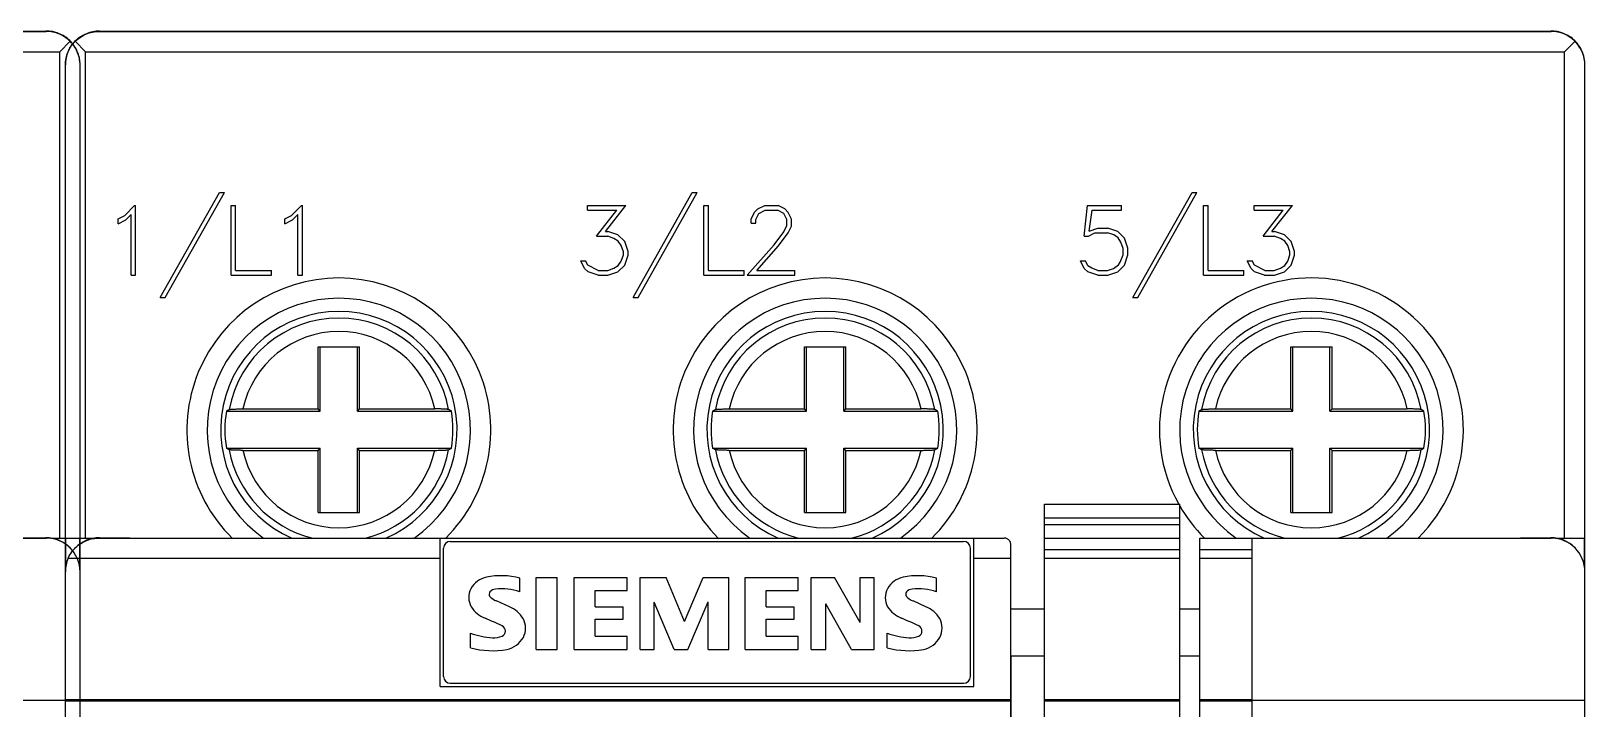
# Model space of a CAD drawing. Header units: millimetres. Extents: x -72 to 2978, y -1067 to 2817.
# Drawn here: x 362.91 to 408.93, y -786.27 to -766.2 of the extents above; entities that cross this region are included whole.
import ezdxf

# ---------------------------------------------------------------- set-up
doc = ezdxf.new("R2010")
doc.units = ezdxf.units.MM
doc.layers.add('10000_FRONT', color=7, linetype='Continuous')

msp = doc.modelspace()

# ---------------------------------------------------------------- linework, layer by layer
at = {"layer": '10000_FRONT', "color": 7, "linetype": 'Continuous', "lineweight": 25}
for p, q in [((320.363, -766.209), (363.363, -766.209)), ((320.373, -766.199), (363.353, -766.199)), ((363.407, -766.2), (363.363, -766.199)), ((363.411, -766.21), (363.363, -766.209)), ((363.452, -766.203), (363.407, -766.2)), ((363.46, -766.214), (363.411, -766.21)), ((363.497, -766.208), (363.452, -766.203)), ((363.509, -766.22), (363.46, -766.214)), ((363.543, -766.215), (363.497, -766.208)), ((363.559, -766.228), (363.509, -766.22)), ((363.589, -766.225), (363.543, -766.215)), ((363.61, -766.24), (363.559, -766.228)), ((363.635, -766.237), (363.589, -766.225)), ((363.66, -766.254), (363.61, -766.24)), ((363.681, -766.251), (363.635, -766.237)), ((363.709, -766.271), (363.66, -766.254)), ((363.727, -766.268), (363.681, -766.251)), ((363.758, -766.291), (363.709, -766.271)), ((363.772, -766.286), (363.727, -766.268)), ((363.807, -766.313), (363.758, -766.291)), ((363.763, -766.809), (364.07, -766.502)), ((363.816, -766.308), (363.772, -766.286)), ((363.854, -766.338), (363.807, -766.313)), ((363.859, -766.331), (363.816, -766.308)), ((363.899, -766.365), (363.854, -766.338)), ((363.901, -766.356), (363.859, -766.331)), ((363.943, -766.395), (363.899, -766.365)), ((363.941, -766.383), (363.901, -766.356)), ((363.98, -766.412), (363.941, -766.383)), ((363.986, -766.427), (363.943, -766.395)), ((364.019, -766.445), (363.98, -766.412)), ((364.028, -766.462), (363.986, -766.427)), ((364.058, -766.48), (364.019, -766.445)), ((364.07, -766.502), (364.028, -766.462)), ((364.096, -766.519), (364.058, -766.48)), ((364.109, -766.544), (364.07, -766.502)), ((364.092, -766.651), (364.124, -766.604)), ((364.132, -766.56), (364.096, -766.519)), ((364.145, -766.586), (364.109, -766.544)), ((364.114, -766.628), (364.146, -766.586)), ((364.124, -766.604), (364.159, -766.56)), ((364.167, -766.604), (364.132, -766.56)), ((364.177, -766.628), (364.145, -766.586)), ((364.146, -766.586), (364.182, -766.544)), ((364.159, -766.56), (364.196, -766.519)), ((364.199, -766.651), (364.167, -766.604)), ((364.182, -766.544), (364.221, -766.502)), ((364.196, -766.519), (364.233, -766.48)), ((364.221, -766.502), (364.263, -766.462)), ((364.528, -766.809), (364.221, -766.502)), ((364.233, -766.48), (364.272, -766.445)), ((364.263, -766.462), (364.305, -766.427)), ((364.272, -766.445), (364.311, -766.412)), ((364.305, -766.427), (364.348, -766.395)), ((364.311, -766.412), (364.35, -766.383)), ((364.348, -766.395), (364.392, -766.365)), ((364.35, -766.383), (364.39, -766.356)), ((364.39, -766.356), (364.432, -766.331)), ((364.392, -766.365), (364.438, -766.338)), ((364.432, -766.331), (364.475, -766.308)), ((364.438, -766.338), (364.485, -766.313)), ((364.475, -766.308), (364.519, -766.286)), ((364.485, -766.313), (364.533, -766.291)), ((364.519, -766.286), (364.564, -766.268)), ((364.533, -766.291), (364.582, -766.271)), ((364.564, -766.268), (364.61, -766.251)), ((364.582, -766.271), (364.632, -766.254)), ((364.61, -766.251), (364.656, -766.237)), ((364.632, -766.254), (364.682, -766.24)), ((364.656, -766.237), (364.702, -766.225)), ((364.682, -766.24), (364.732, -766.228)), ((364.702, -766.225), (364.748, -766.215)), ((364.732, -766.228), (364.782, -766.22)), ((364.748, -766.215), (364.794, -766.208)), ((364.782, -766.22), (364.832, -766.214)), ((364.794, -766.208), (364.84, -766.203)), ((364.832, -766.214), (364.88, -766.21)), ((364.84, -766.203), (364.884, -766.2)), ((364.88, -766.21), (364.928, -766.209)), ((364.884, -766.2), (364.928, -766.199)), ((364.928, -766.209), (407.928, -766.209)), ((364.938, -766.199), (407.918, -766.199)), ((407.972, -766.2), (407.928, -766.199)), ((407.976, -766.21), (407.928, -766.209)), ((408.017, -766.203), (407.972, -766.2)), ((408.025, -766.214), (407.976, -766.21)), ((408.063, -766.208), (408.017, -766.203)), ((408.075, -766.22), (408.025, -766.214)), ((408.109, -766.215), (408.063, -766.208)), ((408.125, -766.228), (408.075, -766.22)), ((408.155, -766.225), (408.109, -766.215)), ((408.175, -766.24), (408.125, -766.228)), ((408.201, -766.237), (408.155, -766.225)), ((408.225, -766.254), (408.175, -766.24)), ((408.247, -766.251), (408.201, -766.237)), ((408.275, -766.271), (408.225, -766.254)), ((408.292, -766.268), (408.247, -766.251)), ((408.324, -766.291), (408.275, -766.271)), ((408.337, -766.286), (408.292, -766.268)), ((408.372, -766.313), (408.324, -766.291)), ((408.328, -766.809), (408.636, -766.502)), ((408.381, -766.308), (408.337, -766.286)), ((408.419, -766.338), (408.372, -766.313)), ((408.425, -766.331), (408.381, -766.308)), ((408.465, -766.365), (408.419, -766.338)), ((408.466, -766.356), (408.425, -766.331)), ((408.509, -766.395), (408.465, -766.365)), ((408.507, -766.383), (408.466, -766.356)), ((408.546, -766.412), (408.507, -766.383)), ((408.551, -766.427), (408.509, -766.395)), ((408.585, -766.445), (408.546, -766.412)), ((408.594, -766.462), (408.551, -766.427)), ((408.623, -766.48), (408.585, -766.445)), ((408.635, -766.502), (408.594, -766.462)), ((408.661, -766.519), (408.623, -766.48)), ((408.675, -766.544), (408.635, -766.502)), ((408.698, -766.56), (408.661, -766.519)), ((408.711, -766.586), (408.675, -766.544)), ((408.732, -766.604), (408.698, -766.56)), ((408.743, -766.628), (408.711, -766.586)), ((408.765, -766.651), (408.732, -766.604)), ((319.963, -766.809), (363.763, -766.809)), ((363.763, -781.209), (363.763, -766.809)), ((363.933, -767.112), (363.939, -767.062)), ((363.939, -767.062), (363.948, -767.012)), ((363.948, -767.012), (363.959, -766.962)), ((363.959, -766.962), (363.973, -766.912)), ((363.973, -766.912), (363.99, -766.862)), ((363.99, -766.862), (364.01, -766.813)), ((364.01, -766.813), (364.032, -766.765)), ((364.012, -766.799), (364.036, -766.749)), ((364.012, -766.799), (364.016, -766.799)), ((364.032, -766.765), (364.057, -766.718)), ((364.036, -766.749), (364.062, -766.699)), ((364.057, -766.718), (364.085, -766.672)), ((364.062, -766.699), (364.092, -766.651)), ((364.085, -766.672), (364.114, -766.628)), ((364.207, -766.672), (364.177, -766.628)), ((364.229, -766.699), (364.199, -766.651)), ((364.234, -766.718), (364.207, -766.672)), ((364.256, -766.749), (364.229, -766.699)), ((364.259, -766.765), (364.234, -766.718)), ((364.279, -766.799), (364.256, -766.749)), ((364.281, -766.813), (364.259, -766.765)), ((364.275, -766.799), (364.279, -766.799)), ((364.301, -766.862), (364.281, -766.813)), ((364.318, -766.912), (364.301, -766.862)), ((364.332, -766.962), (364.318, -766.912)), ((364.343, -767.012), (364.332, -766.962)), ((364.352, -767.062), (364.343, -767.012)), ((364.358, -767.112), (364.352, -767.062)), ((364.528, -766.809), (408.328, -766.809)), ((364.528, -781.209), (364.528, -766.809)), ((408.328, -781.209), (408.328, -766.809)), ((408.772, -766.672), (408.743, -766.628)), ((408.794, -766.699), (408.765, -766.651)), ((408.799, -766.718), (408.772, -766.672)), ((408.821, -766.749), (408.794, -766.699)), ((408.824, -766.765), (408.799, -766.718)), ((408.845, -766.799), (408.821, -766.749)), ((408.847, -766.813), (408.824, -766.765)), ((408.84, -766.799), (408.845, -766.799)), ((408.866, -766.862), (408.847, -766.813)), ((408.883, -766.912), (408.866, -766.862)), ((408.897, -766.962), (408.883, -766.912)), ((408.909, -767.012), (408.897, -766.962)), ((408.917, -767.062), (408.909, -767.012)), ((408.924, -767.112), (408.917, -767.062)), ((363.928, -767.209), (363.93, -767.161)), ((363.928, -767.209), (363.928, -767.199)), ((363.928, -781.209), (363.928, -767.209)), ((363.93, -767.161), (363.933, -767.112)), ((364.362, -767.161), (364.358, -767.112)), ((364.363, -767.209), (364.362, -767.161)), ((364.363, -781.209), (364.363, -767.209)), ((408.927, -767.161), (408.924, -767.112)), ((408.928, -767.209), (408.927, -767.161)), ((408.928, -781.209), (408.928, -767.209)), ((366.739, -774.091), (368.493, -770.975)), ((366.887, -774.091), (368.64, -770.975)), ((368.493, -770.975), (368.64, -770.975)), ((380.739, -774.091), (382.493, -770.975)), ((380.887, -774.091), (382.64, -770.975)), ((382.493, -770.975), (382.64, -770.975)), ((395.539, -774.091), (397.293, -770.975)), ((395.687, -774.091), (397.44, -770.975)), ((397.293, -770.975), (397.44, -770.975)), ((365.487, -771.759), (365.688, -771.657)), ((365.688, -771.657), (365.98, -771.367)), ((365.715, -771.791), (365.872, -771.633)), ((365.872, -773.425), (365.872, -771.633)), ((365.98, -771.367), (366.009, -771.367)), ((366.009, -773.425), (366.009, -771.367)), ((368.834, -771.367), (368.971, -771.367)), ((368.834, -773.425), (368.834, -771.367)), ((368.971, -773.287), (368.971, -771.367)), ((370.426, -771.759), (370.627, -771.657)), ((370.627, -771.657), (370.918, -771.367)), ((370.653, -771.791), (370.81, -771.633)), ((370.81, -773.425), (370.81, -771.633)), ((370.918, -771.367), (370.947, -771.367)), ((370.947, -773.425), (370.947, -771.367)), ((379.395, -771.367), (380.525, -771.367)), ((379.395, -771.504), (379.395, -771.367)), ((379.395, -771.504), (380.256, -771.504)), ((379.661, -772.274), (380.256, -771.504)), ((379.923, -772.134), (380.525, -771.367)), ((382.834, -771.367), (382.971, -771.367)), ((382.834, -773.425), (382.834, -771.367)), ((382.971, -773.287), (382.971, -771.367)), ((384.238, -771.765), (384.336, -771.564)), ((384.336, -771.564), (384.438, -771.464)), ((384.377, -771.776), (384.468, -771.595)), ((384.438, -771.464), (384.639, -771.367)), ((384.468, -771.595), (384.649, -771.504)), ((384.639, -771.367), (385.034, -771.367)), ((384.649, -771.504), (385.022, -771.504)), ((385.204, -771.595), (385.022, -771.504)), ((385.234, -771.466), (385.034, -771.367)), ((385.294, -771.776), (385.204, -771.595)), ((385.335, -771.566), (385.234, -771.466)), ((385.435, -771.767), (385.335, -771.566)), ((394.097, -772.267), (394.197, -771.367)), ((394.197, -771.367), (395.2, -771.367)), ((394.244, -772.118), (394.333, -771.504)), ((394.333, -771.504), (395.2, -771.504)), ((395.2, -771.504), (395.2, -771.367)), ((397.634, -771.367), (397.771, -771.367)), ((397.634, -773.425), (397.634, -771.367)), ((397.771, -773.287), (397.771, -771.367)), ((399.133, -771.367), (400.264, -771.367)), ((399.133, -771.504), (399.133, -771.367)), ((399.133, -771.504), (399.995, -771.504)), ((399.4, -772.274), (399.995, -771.504)), ((399.661, -772.134), (400.264, -771.367)), ((365.487, -771.903), (365.487, -771.759)), ((365.487, -771.903), (365.715, -771.791)), ((370.426, -771.903), (370.426, -771.759)), ((370.426, -771.903), (370.653, -771.791)), ((379.923, -772.134), (379.996, -772.134)), ((380.292, -772.232), (379.996, -772.134)), ((384.238, -771.889), (384.238, -771.765)), ((384.238, -771.889), (384.377, -771.889)), ((384.377, -771.889), (384.377, -771.776)), ((384.916, -772.525), (385.201, -772.144)), ((385.201, -772.144), (385.294, -771.956)), ((385.294, -771.956), (385.294, -771.776)), ((385.335, -772.168), (385.435, -771.971)), ((385.435, -771.971), (385.435, -771.767)), ((394.244, -772.118), (394.503, -772.033)), ((394.503, -772.033), (394.796, -772.033)), ((395.092, -772.131), (394.796, -772.033)), ((395.293, -772.333), (395.092, -772.131)), ((399.661, -772.134), (399.735, -772.134)), ((400.031, -772.232), (399.735, -772.134)), ((379.661, -772.274), (379.991, -772.274)), ((380.174, -772.337), (379.991, -772.274)), ((380.303, -772.421), (380.174, -772.337)), ((380.493, -772.433), (380.292, -772.232)), ((380.389, -772.551), (380.303, -772.421)), ((380.452, -772.735), (380.389, -772.551)), ((380.591, -772.729), (380.493, -772.433)), ((384.115, -773.425), (384.916, -772.525)), ((384.406, -773.287), (385.045, -772.555)), ((385.045, -772.555), (385.335, -772.168)), ((394.097, -772.267), (394.223, -772.267)), ((394.223, -772.267), (394.414, -772.17)), ((394.414, -772.17), (394.791, -772.17)), ((394.974, -772.234), (394.791, -772.17)), ((395.103, -772.32), (394.974, -772.234)), ((395.189, -772.45), (395.103, -772.32)), ((395.252, -772.635), (395.189, -772.45)), ((395.391, -772.629), (395.293, -772.333)), ((399.4, -772.274), (399.729, -772.274)), ((399.913, -772.337), (399.729, -772.274)), ((400.042, -772.421), (399.913, -772.337)), ((400.232, -772.433), (400.031, -772.232)), ((400.127, -772.551), (400.042, -772.421)), ((400.19, -772.735), (400.127, -772.551)), ((400.33, -772.729), (400.232, -772.433)), ((379.302, -773.226), (379.19, -772.999)), ((379.19, -772.999), (379.334, -772.999)), ((379.4, -773.133), (379.334, -772.999)), ((380.303, -773.139), (380.389, -773.01)), ((380.389, -773.01), (380.452, -772.825)), ((380.452, -772.825), (380.452, -772.735)), ((380.493, -773.126), (380.591, -772.831)), ((380.591, -772.831), (380.591, -772.729)), ((394.102, -773.226), (393.99, -772.999)), ((393.99, -772.999), (394.134, -772.999)), ((394.209, -773.149), (394.134, -772.999)), ((395.114, -773.124), (395.169, -773.041)), ((395.169, -773.041), (395.252, -772.822)), ((395.252, -772.822), (395.252, -772.635)), ((395.293, -773.125), (395.391, -772.828)), ((395.391, -772.828), (395.391, -772.629)), ((399.041, -773.226), (398.928, -772.999)), ((398.928, -772.999), (399.073, -772.999)), ((399.139, -773.133), (399.073, -772.999)), ((400.042, -773.139), (400.127, -773.01)), ((400.127, -773.01), (400.19, -772.825)), ((400.19, -772.825), (400.19, -772.735)), ((400.232, -773.126), (400.33, -772.831)), ((400.33, -772.831), (400.33, -772.729)), ((365.872, -773.425), (366.009, -773.425)), ((368.834, -773.425), (370.028, -773.425)), ((368.971, -773.287), (370.028, -773.287)), ((370.028, -773.425), (370.028, -773.287)), ((370.81, -773.425), (370.947, -773.425)), ((379.407, -773.327), (379.302, -773.226)), ((379.711, -773.287), (379.4, -773.133)), ((379.703, -773.425), (379.407, -773.327)), ((379.703, -773.425), (379.996, -773.425)), ((379.711, -773.287), (379.991, -773.287)), ((379.991, -773.287), (380.174, -773.223)), ((379.996, -773.425), (380.292, -773.326)), ((380.174, -773.223), (380.303, -773.139)), ((380.292, -773.326), (380.493, -773.126)), ((382.834, -773.425), (384.028, -773.425)), ((382.971, -773.287), (384.028, -773.287)), ((384.028, -773.425), (384.028, -773.287)), ((384.115, -773.425), (385.53, -773.425)), ((384.406, -773.287), (385.53, -773.287)), ((385.53, -773.425), (385.53, -773.287)), ((394.207, -773.327), (394.102, -773.226)), ((394.503, -773.425), (394.207, -773.327)), ((394.325, -773.223), (394.209, -773.149)), ((394.508, -773.287), (394.325, -773.223)), ((394.503, -773.425), (394.796, -773.425)), ((394.508, -773.287), (394.791, -773.287)), ((394.791, -773.287), (394.966, -773.23)), ((394.796, -773.425), (395.092, -773.325)), ((394.966, -773.23), (395.114, -773.124)), ((395.092, -773.325), (395.293, -773.125)), ((397.634, -773.425), (398.828, -773.425)), ((397.771, -773.287), (398.828, -773.287)), ((398.828, -773.425), (398.828, -773.287)), ((399.145, -773.327), (399.041, -773.226)), ((399.449, -773.287), (399.139, -773.133)), ((399.441, -773.425), (399.145, -773.327)), ((399.441, -773.425), (399.735, -773.425)), ((399.449, -773.287), (399.729, -773.287)), ((399.729, -773.287), (399.913, -773.223)), ((399.735, -773.425), (400.031, -773.326)), ((399.913, -773.223), (400.042, -773.139)), ((400.031, -773.326), (400.232, -773.126)), ((366.739, -774.091), (366.887, -774.091)), ((380.739, -774.091), (380.887, -774.091)), ((395.539, -774.091), (395.687, -774.091)), ((371.416, -775.549), (372.641, -775.549)), ((371.416, -777.386), (371.416, -775.549)), ((371.478, -777.449), (371.478, -775.549)), ((372.578, -777.449), (372.578, -775.549)), ((372.641, -777.386), (372.641, -775.549)), ((385.816, -775.549), (387.041, -775.549)), ((385.816, -777.386), (385.816, -775.549)), ((385.878, -777.449), (385.878, -775.549)), ((386.978, -777.449), (386.978, -775.549)), ((387.041, -777.386), (387.041, -775.549)), ((400.216, -775.549), (401.441, -775.549)), ((400.216, -777.386), (400.216, -775.549)), ((400.278, -777.449), (400.278, -775.549)), ((401.378, -777.449), (401.378, -775.549)), ((401.441, -777.386), (401.441, -775.549)), ((368.696, -777.449), (368.708, -777.443)), ((368.696, -777.449), (371.478, -777.449)), ((368.708, -777.443), (368.719, -777.436)), ((368.719, -777.436), (368.731, -777.43)), ((368.731, -777.43), (368.743, -777.424)), ((368.743, -777.424), (368.754, -777.417)), ((368.754, -777.417), (368.766, -777.411)), ((368.766, -777.411), (368.778, -777.405)), ((368.778, -777.405), (368.782, -777.403)), ((368.782, -777.403), (368.789, -777.402)), ((368.789, -777.402), (368.799, -777.4)), ((368.799, -777.4), (368.81, -777.399)), ((368.81, -777.399), (368.824, -777.397)), ((368.824, -777.397), (368.84, -777.396)), ((368.84, -777.396), (368.859, -777.394)), ((368.859, -777.394), (368.879, -777.393)), ((368.879, -777.393), (368.901, -777.392)), ((368.901, -777.392), (368.924, -777.391)), ((368.924, -777.391), (368.95, -777.39)), ((368.95, -777.39), (368.977, -777.389)), ((368.977, -777.389), (369.005, -777.388)), ((369.005, -777.388), (369.033, -777.388)), ((369.033, -777.388), (369.062, -777.387)), ((369.062, -777.387), (369.093, -777.387)), ((369.093, -777.387), (369.125, -777.386)), ((369.125, -777.386), (369.157, -777.386)), ((369.157, -777.386), (369.188, -777.386)), ((369.188, -777.386), (371.416, -777.386)), ((371.478, -777.449), (371.416, -777.386)), ((372.578, -777.449), (372.641, -777.386)), ((372.578, -777.449), (375.361, -777.449)), ((372.641, -777.386), (374.869, -777.386)), ((374.894, -777.386), (374.869, -777.386)), ((374.92, -777.386), (374.894, -777.386)), ((374.947, -777.386), (374.92, -777.386)), ((374.973, -777.387), (374.947, -777.386)), ((374.998, -777.387), (374.973, -777.387)), ((375.023, -777.387), (374.998, -777.387)), ((375.046, -777.388), (375.023, -777.387)), ((375.069, -777.389), (375.046, -777.388)), ((375.092, -777.389), (375.069, -777.389)), ((375.114, -777.39), (375.092, -777.389)), ((375.135, -777.391), (375.114, -777.39)), ((375.154, -777.392), (375.135, -777.391)), ((375.172, -777.393), (375.154, -777.392)), ((375.189, -777.394), (375.172, -777.393)), ((375.205, -777.395), (375.189, -777.394)), ((375.22, -777.396), (375.205, -777.395)), ((375.234, -777.397), (375.22, -777.396)), ((375.245, -777.399), (375.234, -777.397)), ((375.255, -777.4), (375.245, -777.399)), ((375.263, -777.401), (375.255, -777.4)), ((375.27, -777.402), (375.263, -777.401)), ((375.276, -777.404), (375.27, -777.402)), ((375.279, -777.405), (375.276, -777.404)), ((375.291, -777.411), (375.279, -777.405)), ((375.302, -777.417), (375.291, -777.411)), ((375.314, -777.424), (375.302, -777.417)), ((375.326, -777.43), (375.314, -777.424)), ((375.337, -777.436), (375.326, -777.43)), ((375.349, -777.443), (375.337, -777.436)), ((375.361, -777.449), (375.349, -777.443)), ((383.096, -777.449), (383.108, -777.443)), ((383.096, -777.449), (385.878, -777.449)), ((383.108, -777.443), (383.119, -777.436)), ((383.119, -777.436), (383.131, -777.43)), ((383.131, -777.43), (383.143, -777.424)), ((383.143, -777.424), (383.154, -777.417)), ((383.154, -777.417), (383.166, -777.411)), ((383.166, -777.411), (383.178, -777.405)), ((383.178, -777.405), (383.182, -777.403)), ((383.182, -777.403), (383.189, -777.402)), ((383.189, -777.402), (383.199, -777.4)), ((383.199, -777.4), (383.21, -777.399)), ((383.21, -777.399), (383.224, -777.397)), ((383.224, -777.397), (383.24, -777.396)), ((383.24, -777.396), (383.259, -777.394)), ((383.259, -777.394), (383.279, -777.393)), ((383.279, -777.393), (383.301, -777.392)), ((383.301, -777.392), (383.324, -777.391)), ((383.324, -777.391), (383.35, -777.39)), ((383.35, -777.39), (383.377, -777.389)), ((383.377, -777.389), (383.405, -777.388)), ((383.405, -777.388), (383.433, -777.388)), ((383.433, -777.388), (383.462, -777.387)), ((383.462, -777.387), (383.493, -777.387)), ((383.493, -777.387), (383.525, -777.386)), ((383.525, -777.386), (383.557, -777.386)), ((383.557, -777.386), (383.588, -777.386)), ((383.588, -777.386), (385.816, -777.386)), ((385.878, -777.449), (385.816, -777.386)), ((386.978, -777.449), (387.041, -777.386)), ((386.978, -777.449), (389.761, -777.449)), ((387.041, -777.386), (389.269, -777.386)), ((389.294, -777.386), (389.269, -777.386)), ((389.32, -777.386), (389.294, -777.386)), ((389.347, -777.386), (389.32, -777.386)), ((389.373, -777.387), (389.347, -777.386)), ((389.398, -777.387), (389.373, -777.387)), ((389.423, -777.387), (389.398, -777.387)), ((389.446, -777.388), (389.423, -777.387)), ((389.469, -777.389), (389.446, -777.388)), ((389.492, -777.389), (389.469, -777.389)), ((389.514, -777.39), (389.492, -777.389)), ((389.535, -777.391), (389.514, -777.39)), ((389.554, -777.392), (389.535, -777.391)), ((389.572, -777.393), (389.554, -777.392)), ((389.589, -777.394), (389.572, -777.393)), ((389.605, -777.395), (389.589, -777.394)), ((389.62, -777.396), (389.605, -777.395)), ((389.634, -777.397), (389.62, -777.396)), ((389.645, -777.399), (389.634, -777.397)), ((389.655, -777.4), (389.645, -777.399)), ((389.663, -777.401), (389.655, -777.4)), ((389.67, -777.402), (389.663, -777.401)), ((389.676, -777.404), (389.67, -777.402)), ((389.679, -777.405), (389.676, -777.404)), ((389.691, -777.411), (389.679, -777.405)), ((389.702, -777.417), (389.691, -777.411)), ((389.714, -777.424), (389.702, -777.417)), ((389.726, -777.43), (389.714, -777.424)), ((389.737, -777.436), (389.726, -777.43)), ((389.749, -777.443), (389.737, -777.436)), ((389.761, -777.449), (389.749, -777.443)), ((397.496, -777.449), (397.508, -777.443)), ((397.496, -777.449), (400.278, -777.449)), ((397.508, -777.443), (397.519, -777.436)), ((397.519, -777.436), (397.531, -777.43)), ((397.531, -777.43), (397.543, -777.424)), ((397.543, -777.424), (397.554, -777.417)), ((397.554, -777.417), (397.566, -777.411)), ((397.566, -777.411), (397.578, -777.405)), ((397.578, -777.405), (397.582, -777.403)), ((397.582, -777.403), (397.589, -777.402)), ((397.589, -777.402), (397.599, -777.4)), ((397.599, -777.4), (397.61, -777.399)), ((397.61, -777.399), (397.624, -777.397)), ((397.624, -777.397), (397.64, -777.396)), ((397.64, -777.396), (397.659, -777.394)), ((397.659, -777.394), (397.679, -777.393)), ((397.679, -777.393), (397.701, -777.392)), ((397.701, -777.392), (397.724, -777.391)), ((397.724, -777.391), (397.75, -777.39)), ((397.75, -777.39), (397.777, -777.389)), ((397.777, -777.389), (397.805, -777.388)), ((397.805, -777.388), (397.833, -777.388)), ((397.833, -777.388), (397.862, -777.387)), ((397.862, -777.387), (397.893, -777.387)), ((397.893, -777.387), (397.925, -777.386)), ((397.925, -777.386), (397.957, -777.386)), ((397.957, -777.386), (397.988, -777.386)), ((397.988, -777.386), (400.216, -777.386)), ((400.278, -777.449), (400.216, -777.386)), ((401.378, -777.449), (401.441, -777.386)), ((401.378, -777.449), (404.161, -777.449)), ((401.441, -777.386), (403.669, -777.386)), ((403.694, -777.386), (403.669, -777.386)), ((403.72, -777.386), (403.694, -777.386)), ((403.747, -777.386), (403.72, -777.386)), ((403.773, -777.387), (403.747, -777.386)), ((403.798, -777.387), (403.773, -777.387)), ((403.823, -777.387), (403.798, -777.387)), ((403.846, -777.388), (403.823, -777.387)), ((403.869, -777.389), (403.846, -777.388)), ((403.892, -777.389), (403.869, -777.389)), ((403.914, -777.39), (403.892, -777.389)), ((403.935, -777.391), (403.914, -777.39)), ((403.954, -777.392), (403.935, -777.391)), ((403.972, -777.393), (403.954, -777.392)), ((403.989, -777.394), (403.972, -777.393)), ((404.005, -777.395), (403.989, -777.394)), ((404.02, -777.396), (404.005, -777.395)), ((404.034, -777.397), (404.02, -777.396)), ((404.045, -777.399), (404.034, -777.397)), ((404.055, -777.4), (404.045, -777.399)), ((404.063, -777.401), (404.055, -777.4)), ((404.07, -777.402), (404.063, -777.401)), ((404.076, -777.404), (404.07, -777.402)), ((404.079, -777.405), (404.076, -777.404)), ((404.091, -777.411), (404.079, -777.405)), ((404.102, -777.417), (404.091, -777.411)), ((404.114, -777.424), (404.102, -777.417)), ((404.126, -777.43), (404.114, -777.424)), ((404.137, -777.436), (404.126, -777.43)), ((404.149, -777.443), (404.137, -777.436)), ((404.161, -777.449), (404.149, -777.443)), ((368.708, -778.555), (368.696, -778.549)), ((368.696, -778.549), (371.478, -778.549)), ((368.719, -778.561), (368.708, -778.555)), ((368.731, -778.568), (368.719, -778.561)), ((368.743, -778.574), (368.731, -778.568)), ((368.754, -778.58), (368.743, -778.574)), ((368.766, -778.586), (368.754, -778.58)), ((368.778, -778.593), (368.766, -778.586)), ((371.416, -778.612), (371.478, -778.549)), ((371.478, -780.449), (371.478, -778.549)), ((372.641, -778.612), (372.578, -778.549)), ((372.578, -778.549), (375.361, -778.549)), ((372.578, -780.449), (372.578, -778.549)), ((375.279, -778.593), (375.291, -778.586)), ((375.291, -778.586), (375.302, -778.58)), ((375.302, -778.58), (375.314, -778.574)), ((375.314, -778.574), (375.326, -778.568)), ((375.326, -778.568), (375.337, -778.561)), ((375.337, -778.561), (375.349, -778.555)), ((375.349, -778.555), (375.361, -778.549)), ((383.108, -778.555), (383.096, -778.549)), ((383.096, -778.549), (385.878, -778.549)), ((383.119, -778.561), (383.108, -778.555)), ((383.131, -778.568), (383.119, -778.561)), ((383.143, -778.574), (383.131, -778.568)), ((383.154, -778.58), (383.143, -778.574)), ((383.166, -778.586), (383.154, -778.58)), ((383.178, -778.593), (383.166, -778.586)), ((385.816, -778.612), (385.878, -778.549)), ((385.878, -780.449), (385.878, -778.549)), ((387.041, -778.612), (386.978, -778.549)), ((386.978, -778.549), (389.761, -778.549)), ((386.978, -780.449), (386.978, -778.549)), ((389.679, -778.593), (389.691, -778.586)), ((389.691, -778.586), (389.702, -778.58)), ((389.702, -778.58), (389.714, -778.574)), ((389.714, -778.574), (389.726, -778.568)), ((389.726, -778.568), (389.737, -778.561)), ((389.737, -778.561), (389.749, -778.555)), ((389.749, -778.555), (389.761, -778.549)), ((397.508, -778.555), (397.496, -778.549)), ((397.496, -778.549), (400.278, -778.549)), ((397.519, -778.561), (397.508, -778.555)), ((397.531, -778.568), (397.519, -778.561)), ((397.543, -778.574), (397.531, -778.568)), ((397.554, -778.58), (397.543, -778.574)), ((397.566, -778.586), (397.554, -778.58)), ((397.578, -778.593), (397.566, -778.586)), ((400.216, -778.612), (400.278, -778.549)), ((400.278, -780.449), (400.278, -778.549)), ((401.441, -778.612), (401.378, -778.549)), ((401.378, -778.549), (404.161, -778.549)), ((401.378, -780.449), (401.378, -778.549)), ((404.079, -778.593), (404.091, -778.586)), ((404.091, -778.586), (404.102, -778.58)), ((404.102, -778.58), (404.114, -778.574)), ((404.114, -778.574), (404.126, -778.568)), ((404.126, -778.568), (404.137, -778.561)), ((404.137, -778.561), (404.149, -778.555)), ((404.149, -778.555), (404.161, -778.549)), ((368.781, -778.594), (368.778, -778.593)), ((368.786, -778.595), (368.781, -778.594)), ((368.794, -778.597), (368.786, -778.595)), ((368.802, -778.598), (368.794, -778.597)), ((368.812, -778.599), (368.802, -778.598)), ((368.823, -778.6), (368.812, -778.599)), ((368.836, -778.602), (368.823, -778.6)), ((368.851, -778.603), (368.836, -778.602)), ((368.868, -778.604), (368.851, -778.603)), ((368.885, -778.605), (368.868, -778.604)), ((368.902, -778.606), (368.885, -778.605)), ((368.922, -778.607), (368.902, -778.606)), ((368.943, -778.608), (368.922, -778.607)), ((368.965, -778.608), (368.943, -778.608)), ((368.988, -778.609), (368.965, -778.608)), ((369.011, -778.61), (368.988, -778.609)), ((369.034, -778.61), (369.011, -778.61)), ((369.058, -778.611), (369.034, -778.61)), ((369.084, -778.611), (369.058, -778.611)), ((369.11, -778.611), (369.084, -778.611)), ((369.136, -778.612), (369.11, -778.611)), ((369.162, -778.612), (369.136, -778.612)), ((369.188, -778.612), (369.162, -778.612)), ((369.188, -778.612), (371.416, -778.612)), ((371.416, -780.449), (371.416, -778.612)), ((372.641, -778.612), (374.869, -778.612)), ((372.641, -780.449), (372.641, -778.612)), ((374.869, -778.612), (374.9, -778.612)), ((374.9, -778.612), (374.932, -778.612)), ((374.932, -778.612), (374.964, -778.611)), ((374.964, -778.611), (374.995, -778.611)), ((374.995, -778.611), (375.024, -778.61)), ((375.024, -778.61), (375.052, -778.61)), ((375.052, -778.61), (375.08, -778.609)), ((375.08, -778.609), (375.107, -778.608)), ((375.107, -778.608), (375.133, -778.607)), ((375.133, -778.607), (375.156, -778.606)), ((375.156, -778.606), (375.177, -778.605)), ((375.177, -778.605), (375.198, -778.603)), ((375.198, -778.603), (375.217, -778.602)), ((375.217, -778.602), (375.233, -778.6)), ((375.233, -778.6), (375.247, -778.599)), ((375.247, -778.599), (375.258, -778.598)), ((375.258, -778.598), (375.268, -778.596)), ((375.268, -778.596), (375.275, -778.594)), ((375.275, -778.594), (375.279, -778.593)), ((383.181, -778.594), (383.178, -778.593)), ((383.186, -778.595), (383.181, -778.594)), ((383.194, -778.597), (383.186, -778.595)), ((383.202, -778.598), (383.194, -778.597)), ((383.212, -778.599), (383.202, -778.598)), ((383.223, -778.6), (383.212, -778.599)), ((383.236, -778.602), (383.223, -778.6)), ((383.251, -778.603), (383.236, -778.602)), ((383.268, -778.604), (383.251, -778.603)), ((383.285, -778.605), (383.268, -778.604)), ((383.302, -778.606), (383.285, -778.605)), ((383.322, -778.607), (383.302, -778.606)), ((383.343, -778.608), (383.322, -778.607)), ((383.365, -778.608), (383.343, -778.608)), ((383.388, -778.609), (383.365, -778.608)), ((383.411, -778.61), (383.388, -778.609)), ((383.434, -778.61), (383.411, -778.61)), ((383.458, -778.611), (383.434, -778.61)), ((383.484, -778.611), (383.458, -778.611)), ((383.51, -778.611), (383.484, -778.611)), ((383.536, -778.612), (383.51, -778.611)), ((383.562, -778.612), (383.536, -778.612)), ((383.588, -778.612), (383.562, -778.612)), ((383.588, -778.612), (385.816, -778.612)), ((385.816, -780.449), (385.816, -778.612)), ((387.041, -778.612), (389.269, -778.612)), ((387.041, -780.449), (387.041, -778.612)), ((389.269, -778.612), (389.3, -778.612)), ((389.3, -778.612), (389.332, -778.612)), ((389.332, -778.612), (389.364, -778.611)), ((389.364, -778.611), (389.395, -778.611)), ((389.395, -778.611), (389.424, -778.61)), ((389.424, -778.61), (389.452, -778.61)), ((389.452, -778.61), (389.48, -778.609)), ((389.48, -778.609), (389.507, -778.608)), ((389.507, -778.608), (389.533, -778.607)), ((389.533, -778.607), (389.556, -778.606)), ((389.556, -778.606), (389.577, -778.605)), ((389.577, -778.605), (389.598, -778.603)), ((389.598, -778.603), (389.617, -778.602)), ((389.617, -778.602), (389.633, -778.6)), ((389.633, -778.6), (389.647, -778.599)), ((389.647, -778.599), (389.658, -778.598)), ((389.658, -778.598), (389.668, -778.596)), ((389.668, -778.596), (389.675, -778.594)), ((389.675, -778.594), (389.679, -778.593)), ((397.581, -778.594), (397.578, -778.593)), ((397.586, -778.595), (397.581, -778.594)), ((397.594, -778.597), (397.586, -778.595)), ((397.602, -778.598), (397.594, -778.597)), ((397.612, -778.599), (397.602, -778.598)), ((397.623, -778.6), (397.612, -778.599)), ((397.636, -778.602), (397.623, -778.6)), ((397.651, -778.603), (397.636, -778.602)), ((397.668, -778.604), (397.651, -778.603)), ((397.685, -778.605), (397.668, -778.604)), ((397.702, -778.606), (397.685, -778.605)), ((397.722, -778.607), (397.702, -778.606)), ((397.743, -778.608), (397.722, -778.607)), ((397.765, -778.608), (397.743, -778.608)), ((397.788, -778.609), (397.765, -778.608)), ((397.811, -778.61), (397.788, -778.609)), ((397.834, -778.61), (397.811, -778.61)), ((397.858, -778.611), (397.834, -778.61)), ((397.884, -778.611), (397.858, -778.611)), ((397.91, -778.611), (397.884, -778.611)), ((397.936, -778.612), (397.91, -778.611)), ((397.962, -778.612), (397.936, -778.612)), ((397.988, -778.612), (397.962, -778.612)), ((397.988, -778.612), (400.216, -778.612)), ((400.216, -780.449), (400.216, -778.612)), ((401.441, -778.612), (403.669, -778.612)), ((401.441, -780.449), (401.441, -778.612)), ((403.669, -778.612), (403.7, -778.612)), ((403.7, -778.612), (403.732, -778.612)), ((403.732, -778.612), (403.764, -778.611)), ((403.764, -778.611), (403.795, -778.611)), ((403.795, -778.611), (403.824, -778.61)), ((403.824, -778.61), (403.852, -778.61)), ((403.852, -778.61), (403.88, -778.609)), ((403.88, -778.609), (403.907, -778.608)), ((403.907, -778.608), (403.933, -778.607)), ((403.933, -778.607), (403.956, -778.606)), ((403.956, -778.606), (403.977, -778.605)), ((403.977, -778.605), (403.998, -778.603)), ((403.998, -778.603), (404.017, -778.602)), ((404.017, -778.602), (404.033, -778.6)), ((404.033, -778.6), (404.047, -778.599)), ((404.047, -778.599), (404.058, -778.598)), ((404.058, -778.598), (404.068, -778.596)), ((404.068, -778.596), (404.075, -778.594)), ((404.075, -778.594), (404.079, -778.593)), ((392.928, -780.209), (396.928, -780.209)), ((392.928, -837.209), (392.928, -780.209)), ((396.928, -780.609), (396.928, -780.209)), ((371.416, -780.449), (372.641, -780.449)), ((385.816, -780.449), (387.041, -780.449)), ((392.928, -780.609), (396.928, -780.609)), ((392.928, -780.809), (396.928, -780.809)), ((396.928, -780.809), (396.928, -780.609)), ((396.928, -781.209), (396.928, -780.809)), ((400.216, -780.449), (401.441, -780.449)), ((354.513, -781.209), (363.363, -781.209)), ((362.453, -781.199), (363.353, -781.199)), ((363.494, -781.209), (363.763, -781.209)), ((363.763, -781.209), (364.363, -781.209)), ((363.928, -781.209), (364.528, -781.209)), ((363.928, -782.209), (363.928, -781.209)), ((363.938, -782.068), (363.938, -781.209)), ((364.353, -782.068), (364.353, -781.209)), ((364.363, -782.201), (364.363, -781.209)), ((364.39, -781.366), (364.432, -781.341)), ((364.432, -781.341), (364.474, -781.318)), ((364.474, -781.318), (364.518, -781.297)), ((364.518, -781.297), (364.563, -781.278)), ((364.528, -781.209), (364.797, -781.209)), ((364.563, -781.278), (364.609, -781.261)), ((364.609, -781.261), (364.655, -781.247)), ((364.655, -781.247), (364.701, -781.235)), ((364.701, -781.235), (364.747, -781.225)), ((364.747, -781.225), (364.794, -781.218)), ((364.794, -781.218), (364.839, -781.213)), ((364.839, -781.213), (364.884, -781.21)), ((364.884, -781.21), (364.928, -781.209)), ((364.928, -781.209), (391.728, -781.209)), ((364.938, -781.199), (365.838, -781.199)), ((365.838, -781.209), (365.838, -781.199)), ((375.028, -785.609), (375.028, -781.209)), ((375.328, -781.309), (390.528, -781.309)), ((390.828, -785.609), (390.828, -781.209)), ((391.747, -781.21), (391.728, -781.209)), ((391.765, -781.212), (391.747, -781.21)), ((391.783, -781.217), (391.765, -781.212)), ((391.801, -781.223), (391.783, -781.217)), ((391.819, -781.23), (391.801, -781.223)), ((391.836, -781.24), (391.819, -781.23)), ((391.852, -781.252), (391.836, -781.24)), ((391.867, -781.265), (391.852, -781.252)), ((391.882, -781.28), (391.867, -781.265)), ((391.894, -781.297), (391.882, -781.28)), ((391.906, -781.316), (391.894, -781.297)), ((391.915, -781.337), (391.906, -781.316)), ((391.922, -781.359), (391.915, -781.337)), ((392.928, -781.209), (396.928, -781.209)), ((396.928, -781.546), (396.928, -781.209)), ((397.528, -781.209), (399.078, -781.209)), ((397.528, -781.546), (397.528, -781.209)), ((397.528, -781.209), (397.528, -781.209)), ((399.078, -781.209), (407.928, -781.209)), ((399.078, -781.209), (399.078, -781.209)), ((399.078, -781.546), (399.078, -781.209)), ((407.018, -781.199), (407.918, -781.199)), ((407.018, -781.209), (407.018, -781.199)), ((408.059, -781.209), (408.328, -781.209)), ((408.328, -781.209), (408.928, -781.209)), ((408.918, -782.068), (408.918, -781.209)), ((408.928, -782.201), (408.928, -781.209)), ((364.012, -781.809), (364.035, -781.759)), ((364.035, -781.759), (364.062, -781.71)), ((364.062, -781.71), (364.092, -781.662)), ((364.092, -781.662), (364.124, -781.615)), ((364.124, -781.615), (364.158, -781.571)), ((364.158, -781.571), (364.194, -781.53)), ((364.194, -781.53), (364.232, -781.491)), ((364.232, -781.491), (364.271, -781.455)), ((364.271, -781.455), (364.311, -781.423)), ((364.311, -781.423), (364.35, -781.393)), ((364.35, -781.393), (364.39, -781.366)), ((375.128, -785.309), (375.128, -781.509)), ((390.728, -785.309), (390.728, -781.509)), ((391.927, -781.383), (391.922, -781.359)), ((391.928, -781.409), (391.927, -781.383)), ((391.928, -836.009), (391.928, -781.409)), ((392.928, -781.546), (396.928, -781.546)), ((396.928, -781.809), (396.928, -781.546)), ((397.528, -781.546), (399.078, -781.546)), ((397.528, -781.809), (397.528, -781.546)), ((399.078, -781.809), (399.078, -781.546)), ((363.928, -836.189), (363.928, -782.209)), ((364.012, -781.809), (375.028, -781.809)), ((364.363, -786.012), (364.363, -782.209)), ((390.828, -781.809), (391.928, -781.809)), ((392.928, -781.809), (396.928, -781.809)), ((396.928, -785.993), (396.928, -781.809)), ((397.528, -781.809), (399.078, -781.809)), ((397.528, -785.993), (397.528, -781.809)), ((399.078, -785.993), (399.078, -781.809)), ((408.928, -786.012), (408.928, -782.209)), ((377.387, -782.804), (377.387, -782.395)), ((377.868, -782.379), (378.49, -782.379)), ((377.868, -784.509), (377.868, -782.379)), ((378.49, -784.509), (378.49, -782.379)), ((378.992, -782.379), (380.566, -782.379)), ((378.992, -784.509), (378.992, -782.379)), ((380.566, -782.76), (380.566, -782.379)), ((380.948, -782.379), (381.718, -782.379)), ((380.948, -784.509), (380.948, -782.379)), ((382.265, -783.677), (381.718, -782.379)), ((382.265, -783.677), (382.816, -782.379)), ((382.816, -782.379), (383.579, -782.379)), ((383.579, -784.509), (383.579, -782.379)), ((384.056, -782.379), (385.63, -782.379)), ((384.056, -784.509), (384.056, -782.379)), ((385.63, -782.76), (385.63, -782.379)), ((386.012, -782.379), (386.704, -782.379)), ((386.012, -784.509), (386.012, -782.379)), ((387.469, -783.713), (386.704, -782.379)), ((387.469, -782.379), (387.88, -782.379)), ((387.469, -783.713), (387.469, -782.379)), ((387.88, -784.509), (387.88, -782.379)), ((389.723, -782.804), (389.723, -782.395)), ((377.077, -783.245), (376.694, -783.072)), ((379.614, -782.76), (380.566, -782.76)), ((379.614, -783.245), (379.614, -782.76)), ((381.958, -784.509), (381.364, -783.106)), ((381.364, -784.509), (381.364, -783.106)), ((382.362, -784.509), (382.961, -783.101)), ((382.961, -784.509), (382.961, -783.101)), ((384.678, -782.76), (385.63, -782.76)), ((384.678, -783.245), (384.678, -782.76)), ((387.21, -784.509), (386.446, -783.159)), ((386.446, -784.509), (386.446, -783.159)), ((389.413, -783.245), (389.03, -783.072)), ((379.614, -783.245), (380.446, -783.245)), ((379.614, -783.609), (380.446, -783.609)), ((379.614, -784.111), (379.614, -783.609)), ((380.446, -783.609), (380.446, -783.245)), ((384.678, -783.245), (385.51, -783.245)), ((384.678, -783.609), (385.51, -783.609)), ((384.678, -784.111), (384.678, -783.609)), ((385.51, -783.609), (385.51, -783.245)), ((391.928, -783.309), (392.928, -783.309)), ((396.928, -783.309), (397.528, -783.309)), ((375.928, -784.463), (375.928, -784.024)), ((388.264, -784.463), (388.264, -784.024)), ((377.868, -784.509), (378.49, -784.509)), ((378.992, -784.509), (380.566, -784.509)), ((379.614, -784.111), (380.566, -784.111)), ((380.566, -784.509), (380.566, -784.111)), ((380.948, -784.509), (381.364, -784.509)), ((381.958, -784.509), (382.362, -784.509)), ((382.961, -784.509), (383.579, -784.509)), ((384.056, -784.509), (385.63, -784.509)), ((384.678, -784.111), (385.63, -784.111)), ((385.63, -784.509), (385.63, -784.111)), ((386.012, -784.509), (386.446, -784.509)), ((387.21, -784.509), (387.88, -784.509)), ((391.928, -784.699), (392.928, -784.699)), ((391.938, -832.699), (391.938, -784.699)), ((396.928, -784.699), (397.528, -784.699)), ((375.028, -785.609), (390.828, -785.609)), ((375.328, -785.509), (390.528, -785.509)), ((354.513, -786.012), (364.363, -786.012)), ((363.928, -785.993), (391.928, -785.993)), ((363.928, -786.027), (391.928, -786.027)), ((364.363, -790.009), (364.363, -786.012)), ((392.928, -785.993), (396.928, -785.993)), ((392.928, -786.027), (396.928, -786.027)), ((396.928, -786.027), (396.928, -785.993)), ((396.928, -789.979), (396.928, -786.027)), ((397.528, -785.993), (399.078, -785.993)), ((397.528, -786.027), (397.528, -785.993)), ((397.528, -786.027), (399.078, -786.027)), ((397.528, -789.979), (397.528, -786.027)), ((399.078, -786.027), (399.078, -785.993)), ((399.078, -786.012), (408.928, -786.012)), ((399.078, -789.979), (399.078, -786.027)), ((408.928, -790.009), (408.928, -786.012))]:
    msp.add_line(p, q, dxfattribs=at)
for centre, radius, start, end in [((363.353, -767.199), 1, 44.5948, 90), ((364.938, -767.199), 1, 90, 135.4052), ((407.918, -767.199), 1, 44.5948, 90), ((364.928, -767.199), 1, 156.4217, 180), ((363.363, -767.199), 1, 0, 23.5783), ((407.928, -767.199), 1, 0, 23.5783), ((372.028, -778.009), 4.5, 314.6749, 225.3251), ((386.428, -778.009), 4.5, 314.6749, 225.3251), ((400.828, -778.009), 4.5, 314.6748, 209.2681), ((372.028, -778.009), 3.9, 304.8642, 235.1358), ((386.428, -778.009), 3.9, 304.8642, 235.1358), ((400.828, -778.009), 3.9, 304.8641, 235.1371), ((372.028, -777.999), 3.5, 293.489, 246.511), ((372.028, -777.999), 3.304, 10.3512, 169.6488), ((386.428, -777.999), 3.5, 293.489, 246.511), ((386.428, -777.999), 3.304, 10.3512, 169.6488), ((400.828, -777.999), 3.5, 293.4889, 246.5111), ((400.828, -777.999), 3.304, 10.3512, 169.6488), ((372.028, -777.999), 2.906, 12.1754, 167.8246), ((386.428, -777.999), 2.906, 12.1754, 167.8246), ((400.828, -777.999), 2.906, 12.1754, 167.8246), ((372.028, -777.999), 3.378, 170.6281, 189.3718), ((372.028, -777.999), 3.378, 350.6282, 9.3719), ((386.428, -777.999), 3.378, 170.6281, 189.3718), ((386.428, -777.999), 3.378, 350.6282, 9.3719), ((400.828, -777.999), 3.378, 170.6281, 189.3718), ((400.828, -777.999), 3.378, 350.6282, 9.3719), ((372.028, -777.999), 3.304, 190.3512, 256.2648), ((372.028, -777.999), 2.906, 192.1754, 347.8246), ((372.028, -777.999), 3.304, 283.7352, 349.6488), ((386.428, -777.999), 3.304, 190.3512, 256.2648), ((386.428, -777.999), 2.906, 192.1754, 347.8246), ((386.428, -777.999), 3.304, 283.7352, 349.6488), ((400.828, -777.999), 3.304, 190.3512, 256.2651), ((400.828, -777.999), 2.906, 192.1754, 347.8246), ((400.828, -777.999), 3.304, 283.7349, 349.6488), ((400.828, -778.009), 4.5, 209.9267, 225.3251), ((363.353, -782.199), 1, 44.5949, 90), ((363.363, -782.209), 1, 0, 90), ((364.938, -782.199), 1, 90, 135.4051), ((375.328, -781.509), 0.2, 90.0001, 179.9998), ((390.528, -781.509), 0.2, 0.0002, 90), ((407.918, -782.199), 1, 44.5949, 90), ((407.928, -782.209), 1, 0, 90), ((364.928, -782.209), 1, 156.4219, 180), ((376.457, -782.969), 0.583, 153.4065, 207.9182), ((376.547, -783.062), 0.706, 101.937, 149.891), ((376.846, -784.395), 2.072, 74.8869, 102.4236), ((376.69, -782.969), 0.251, 95.0873, 138.8884), ((376.837, -784.373), 1.663, 70.6948, 95.8427), ((388.793, -782.969), 0.583, 153.4065, 207.9182), ((388.883, -783.062), 0.706, 101.937, 149.891), ((389.182, -784.395), 2.072, 74.8869, 102.4236), ((389.026, -782.969), 0.251, 95.0873, 138.8885), ((389.173, -784.373), 1.663, 70.6948, 95.8427), ((376.604, -782.876), 0.126, 144.8612, 206.9671), ((376.906, -782.546), 0.567, 223.0236, 247.9965), ((388.94, -782.876), 0.126, 144.8612, 206.9671), ((389.242, -782.546), 0.567, 223.0236, 247.9965), ((376.672, -782.779), 0.864, 212.4234, 248.5567), ((372.574, -792.669), 9.841, 64.1587, 67.4003), ((376.727, -784.072), 0.898, 32.199, 67.0969), ((376.934, -783.876), 0.621, 333.8974, 27.0575), ((389.008, -782.779), 0.864, 212.4234, 248.5568), ((384.91, -792.669), 9.841, 64.1587, 67.4003), ((389.063, -784.072), 0.898, 32.199, 67.0969), ((389.27, -783.876), 0.621, 333.8974, 27.0574), ((376.705, -781.958), 2.208, 249.4056, 266.6659), ((376.778, -783.971), 0.181, 0.7318, 61.8542), ((376.802, -783.969), 0.157, 293.1045, 0.0796), ((389.041, -781.958), 2.208, 249.4056, 266.6659), ((389.114, -783.971), 0.181, 0.7318, 61.8542), ((389.138, -783.969), 0.157, 293.1044, 0.0796), ((376.593, -781.828), 2.717, 255.8458, 278.7406), ((376.62, -783.535), 0.628, 266.0665, 292.8581), ((376.829, -783.771), 0.763, 283.3853, 330.2963), ((388.929, -781.828), 2.717, 255.8458, 278.7406), ((388.956, -783.535), 0.628, 266.0665, 292.8581), ((389.165, -783.771), 0.763, 283.3853, 330.2963), ((375.328, -785.309), 0.2, 180.0002, 269.9999), ((390.528, -785.309), 0.2, 270, 359.9998)]:
    msp.add_arc(centre, radius, start, end, dxfattribs=at)

doc.saveas('drawing.dxf')
